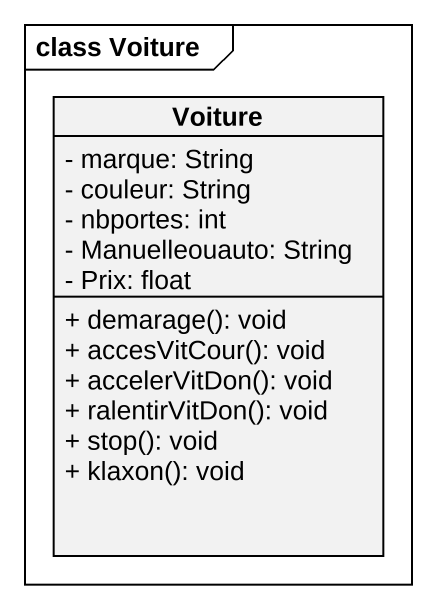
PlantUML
@startuml
mainframe class Voiture
hide circle
hide empty members
skinparam classAttributeIconSize 0
class Voiture {
  - marque: String
  - couleur: String
  - nbportes: int
  - Manuelleouauto: String
  - Prix: float
  + demarage(): void
  + accesVitCour(): void
  + accelerVitDon(): void
  + ralentirVitDon(): void
  + stop(): void
  + klaxon(): void
}
@enduml
